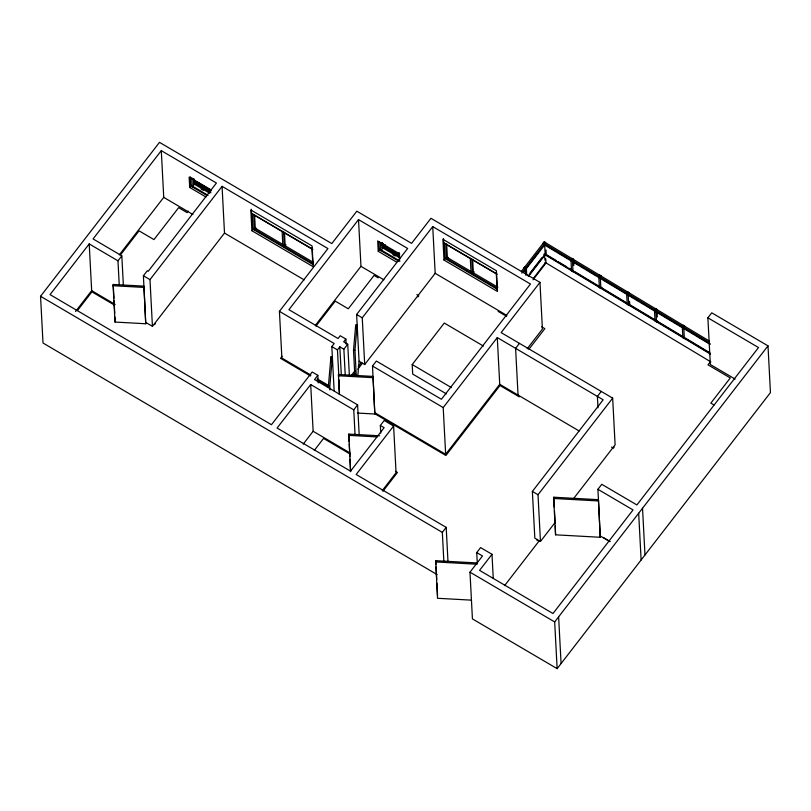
<?xml version="1.0" encoding="UTF-8"?>
<svg xmlns="http://www.w3.org/2000/svg" width="811" height="811" viewBox="0 0 811 811"><rect width="100%" height="100%" fill="white"/><g stroke="black" fill="none" stroke-linecap="round" stroke-linejoin="round"><path stroke-width="1.22" d="M113.114 285.725L113.226 284.458L143.952 286.151L145.747 323.751L115.02 322.058L113.114 285.725L143.841 287.408M115.02 322.058L114.929 317.04M145.747 323.751L143.405 275.77L147.267 270.773L148.2 271.33L216.425 183.033L161.288 150.643L93.072 238.931L121.822 255.83L123.353 284.874M329.712 387.425L332.368 356.972L330.929 356.891L328.283 387.344L329.712 387.425L329.844 389.929M339.343 394.562L338.471 374.51L373.03 376.405L374.824 414.005L357.55 413.063M354.823 375.29L353.515 350.23L355.725 324.805L357.164 324.876L354.944 350.311L356.262 375.371M350.078 459.158L350.565 471.698L348.771 434.098L379.66 435.791M357.803 375.757L359.07 361.219L356.617 314.496L407.639 248.47L358.513 219.609L288.929 309.67L338.045 338.532L340.214 335.724L345.851 339.039L346.115 344.087M374.824 414.005L372.492 366.025L376.345 361.037L441.427 399.276L530.465 284.032L432.729 226.604L362.253 317.811L364.707 364.534L359.07 361.219M471.515 600.15L437.514 598.285L435.72 560.685L477.273 562.966L477.162 564.223M553.66 498.481L553.771 497.224L598.467 499.677L600.262 537.277L555.565 534.824L553.66 498.481L598.356 500.934M555.565 534.824L555.282 526.045M600.262 537.277L597.92 489.297L601.772 484.309L636.899 504.939L758.508 347.554L707.881 317.811L711.744 312.813L767.997 345.871L770.45 392.595L557.137 668.659L472.428 618.894L469.985 572.171L482.494 555.971L476.726 552.585L480.588 547.597L491.993 554.298L493.25 578.294M385.61 244.881L384.678 246.311L382.843 243.341M437.139 574.604L43.003 343.012L40.55 296.289L159.503 142.341L331.8 243.574L356.82 211.195L411.582 243.361L430.945 218.301L539.964 282.36L542.417 329.084L527.191 348.781M119.227 284.813L117.97 260.818L89.21 243.918L50.049 294.606L271.462 424.711L312.174 372.006L317.821 375.321L318.216 382.904M75.535 311.515L91.663 290.642L89.21 243.918M119.278 254.897L163.741 197.367L161.288 150.643M77.461 310.552L91.917 291.848L114.686 305.22M120.657 254.654L139.056 230.841L153.968 239.6L178.643 207.657L187.047 212.594L188.223 211.063M117.97 260.818L121.822 255.83M205.943 197.012L189.693 187.453L191.234 185.455M193.373 185.486L192.288 186.885L191.801 177.65M145.858 322.484L152.427 326.357L149.984 279.633L222.062 186.348L327.938 248.571L279.43 311.343L281.883 358.067L310.877 375.098M152.427 326.357L224.505 233.071L222.062 186.348M154.536 324.684L155.306 323.69M251.907 230.729L250.822 209.958L312.103 245.966L313.188 266.728L251.907 230.729L253.448 228.732M255.049 229.452L256.134 228.053M285.989 244.75L284.357 246.858L283.586 232.149M282.056 356.303L280.515 358.31L310.572 375.98M315.347 325.363L360.966 266.332L358.513 219.609M315.935 326.144L335.257 301.134L348.294 308.788L374.084 275.405L378.22 277.838M396.66 262.146L378.23 251.319L380.197 248.764M334.142 390.801L331.821 346.591L334.193 343.519L279.43 311.343M355.076 435.101L353.758 409.849L310.694 384.546L277.098 428.026L350.524 471.171L384.12 427.691L380.349 425.481L384.201 420.483L393.609 426.018L396.062 472.732L382.305 490.543M317.821 375.321L314.546 379.558L357.61 404.861L359.202 435.162M338.785 375.158L337.457 349.896L339.829 346.834L343.874 349.206L345.202 374.469M345.851 339.039L343.682 341.847L347.726 344.219L349.389 375.787M343.874 349.206L347.726 344.219M351.295 375.523L355.157 370.526M358.249 366.521L361.341 362.527M352.42 376.192L354.731 373.192M357.823 369.187L362.466 363.186M444.012 260.067L442.918 239.296L496.393 270.722L497.478 291.484L444.012 260.067L445.553 258.07M303.213 444.114L313.137 431.27L310.694 384.546M364.707 364.534L435.183 273.327L432.729 226.604M448.23 257.391L446.608 259.49L445.817 244.314M417.898 296.877L418.75 295.762L416.834 294.636M314.262 450.44L323.548 438.427L350.119 454.048M353.758 409.849L357.61 404.861M474.182 271.797L472.56 273.905L471.789 259.196M446.435 393.893L412.708 374.074L412.211 364.555L444.276 323.052L483.457 346.074M393.609 426.018L356.161 474.486L446.192 527.383L447.976 561.476M521.382 271.421L543.796 242.418L544.982 243.118L521.797 273.114M525.295 268.857L526.319 267.549L524.829 266.677L523.815 267.985L525.295 268.857L525.629 275.111M544.617 243.858L545.631 242.54L544.151 241.668L543.137 242.986L544.617 243.858L545.205 255.1L543.725 254.228M526.866 267.255L528.407 265.258M529.948 263.251L537.683 253.255M523.409 272.496L545.053 244.496M530.11 272.912L541.707 257.908M528.154 276.115L545.154 254.117M528.539 276.348L545.539 254.34M545.205 255.1L546.229 253.792L546.026 250.041M533.587 278.132L545.945 262.135L545.773 258.79M533.009 279.815L546.056 262.936M374.935 412.748L445.655 454.302L443.201 407.578L497.285 337.589L603.161 399.803L532.371 491.425L534.824 538.149L540.461 541.454L555.089 522.537M539.964 282.36L501.137 332.601L612.66 398.13L615.113 444.854L573.549 498.633M382.914 491.284L397.431 472.499L395.454 471.333M573.468 259.256L572.444 260.564L573.042 271.817L571.552 270.945L570.964 259.692L571.978 258.385L573.468 259.256L573.793 265.501M519.456 343.357L515.593 348.355L518.047 395.079M445.655 454.302L499.728 384.313L497.285 337.589M528.924 349.237L544.84 328.648L541.647 326.772M598.792 276.409L599.805 275.091L601.296 275.963L600.282 277.281L600.87 288.523L599.38 287.652L598.792 276.409L600.282 277.281M600.87 288.523L601.884 287.216M626.619 293.116L627.643 291.798L629.123 292.67L628.109 293.987L628.697 305.24L627.217 304.368L626.619 293.116L628.109 293.987M443.85 561.415L442.33 532.371L446.192 527.383M628.697 305.24L629.711 303.922L629.579 301.418M654.457 309.822L655.47 308.515L656.951 309.386L655.937 310.694L656.525 321.947L655.045 321.075L654.457 309.822L655.937 310.694M601.255 391.429L597.393 396.417L597.991 407.781M656.525 321.947L657.539 320.629M491.993 554.298L479.565 570.376L552.99 613.521L633.036 509.937L597.92 489.297M540.461 541.454L538.017 494.74L612.66 398.13M682.284 326.539L683.298 325.221L684.778 326.093L683.764 327.411L684.352 338.653L682.872 337.781L682.284 326.539L683.764 327.411M504.564 585.664L539.163 540.886M614.13 447.185L613.359 448.179L611.484 447.074M710.456 361.655L707.993 364.849L730.295 377.956L710.841 403.128L714.004 404.983M557.137 668.659L554.683 621.936L767.997 345.871M353.515 350.23L354.944 350.311M338.359 375.767L372.928 377.662M348.659 435.355L377.074 436.916M435.608 561.942L475.905 564.162M570.964 259.692L572.444 260.564M735.111 379.082L710.335 364.524L707.881 317.811M444.306 243.047L496.687 273.824M497.163 274.341L443.698 242.915L443.465 238.586M471.88 271.979L447.378 257.574L446.668 244.091M497.883 287.256L473.371 272.851L472.661 259.368M445.077 257.756L497.457 288.534M497.508 289.395L445.127 258.618L444.327 243.442M435.183 273.327L506.855 315.438M498.086 311.343L506.611 316.341M399.772 254.005L377.683 240.928L378.23 251.319M383.603 245.49L399.194 254.654M399.377 254.958L383.785 245.794L381.951 242.813L382.174 246.209L399.519 256.408M382.052 247.487L399.397 257.675M392.94 254.715L395.109 255.992M379.345 248.947L399.935 261.051M398.9 261.274L379.386 249.818L378.97 241.739M360.966 266.332L383.887 279.795M252.211 213.709L312.417 249.078M312.874 249.585L251.592 213.577L251.369 209.248M210.819 189.815L189.145 177.072L189.693 187.453M196.374 181.502L211.184 190.2M195.015 181.694L210.607 190.859M210.799 191.153L195.198 181.988L193.363 179.018M210.89 192.653L193.545 182.465L193.423 180.154M193.464 183.681L209.725 193.231M201.098 189.004L203.267 190.281M190.757 185.151L208.103 195.339M207.069 195.563L190.808 186.013L190.321 176.778M283.688 244.932L255.272 228.236L254.573 214.753M313.583 262.5L285.168 245.804L284.468 232.321M252.981 228.418L313.188 263.788M313.228 264.66L253.022 229.28L252.231 214.104M499.728 384.313L579.125 430.965M519.283 396.853L499.992 385.509L445.908 455.498L375.24 413.975M163.741 197.367L192.927 214.52M224.505 233.071L304.196 279.896M356.617 314.496L362.253 317.811M412.211 364.555L451.382 387.577M372.492 366.025L443.201 407.578M331.821 346.591L337.457 349.896M532.371 491.425L538.017 494.74M603.475 537.602L609.882 541.363M600.373 536.02L609.943 541.647M143.405 275.77L149.984 279.633M317.314 378.889L329.124 385.823M317.02 379.761L328.83 386.705M536.689 539.974L537.825 540.633M91.663 290.642L115.091 304.409M313.137 431.27L349.744 452.781M40.55 296.289L442.33 532.371M469.985 572.171L554.683 621.936M709.605 341.198L544.799 242.246L543.968 243.29L708.784 342.242M547.587 246.26L556.265 251.471M558.434 252.768L561.678 254.725M564.932 256.671L567.102 257.979M570.356 259.925L579.034 265.136M581.203 266.444L584.447 268.39M586.617 269.698L595.294 274.909M602.887 279.46L611.555 284.671M613.724 285.969L616.978 287.925M619.148 289.223L627.826 294.434M629.995 295.741L633.239 297.688M635.408 298.995L638.662 300.942M641.917 302.898L644.086 304.206M647.34 306.152L654.933 310.714M658.177 312.661L661.431 314.617M663.601 315.925L672.278 321.126M674.448 322.433L677.702 324.38M679.861 325.687L682.031 326.985M684.2 328.293L688.539 330.898M690.708 332.196L693.963 334.152M696.132 335.45L704.8 340.661M706.969 341.968L710.223 343.915M544.049 244.669L709.939 344.28M546.178 254.502L555.94 260.361M558.11 261.669L566.788 266.88M568.947 268.177L572.201 270.134M574.37 271.432L599.309 286.405M601.478 287.712L626.416 302.685M629.671 304.642L654.609 319.615M657.863 321.561L682.801 336.535M684.971 337.842L709.909 352.815M544.85 254.167L627.258 303.649M629.427 304.946L709.655 353.13M710.477 354.123L544.587 254.512L544.87 260.067M544.992 262.298L710.882 361.909M193.636 178.542L196.09 182.516M657.143 313.137L657.346 316.888M642.535 508.254L644.978 554.977M638.673 513.241L641.126 559.965M553.771 497.224L554.298 507.25M554.491 511.011L555.15 523.541M558.627 616.836L561.08 663.56M526.319 267.549L526.704 275.041M496.251 272.729L497.113 289.172M470.299 258.324L471.069 273.033M476.726 552.585L477.253 562.692M435.72 560.685L435.912 564.446M436.044 566.95L436.703 579.48M436.906 583.241L437.555 595.771M399.367 253.671L399.671 259.439M399.103 252.454L399.468 259.378M382.194 242.813L382.498 248.582L380.876 250.69L380.45 242.611M380.349 425.481L380.744 433.054M348.771 434.098L349.166 441.62M349.298 444.124L349.946 456.654M339.829 346.834L341.289 374.611M339.049 380.207L339.383 386.523M338.471 374.51L338.592 377.014M338.724 379.528L339.383 392.058M330.929 356.891L331.192 361.899M311.961 247.973L312.823 264.416M282.106 231.277L282.877 245.986M253.711 214.976L254.512 230.152M193.606 179.018L193.91 184.786M113.226 284.458L113.945 298.245M114.077 300.749L114.736 313.279"/></g></svg>
